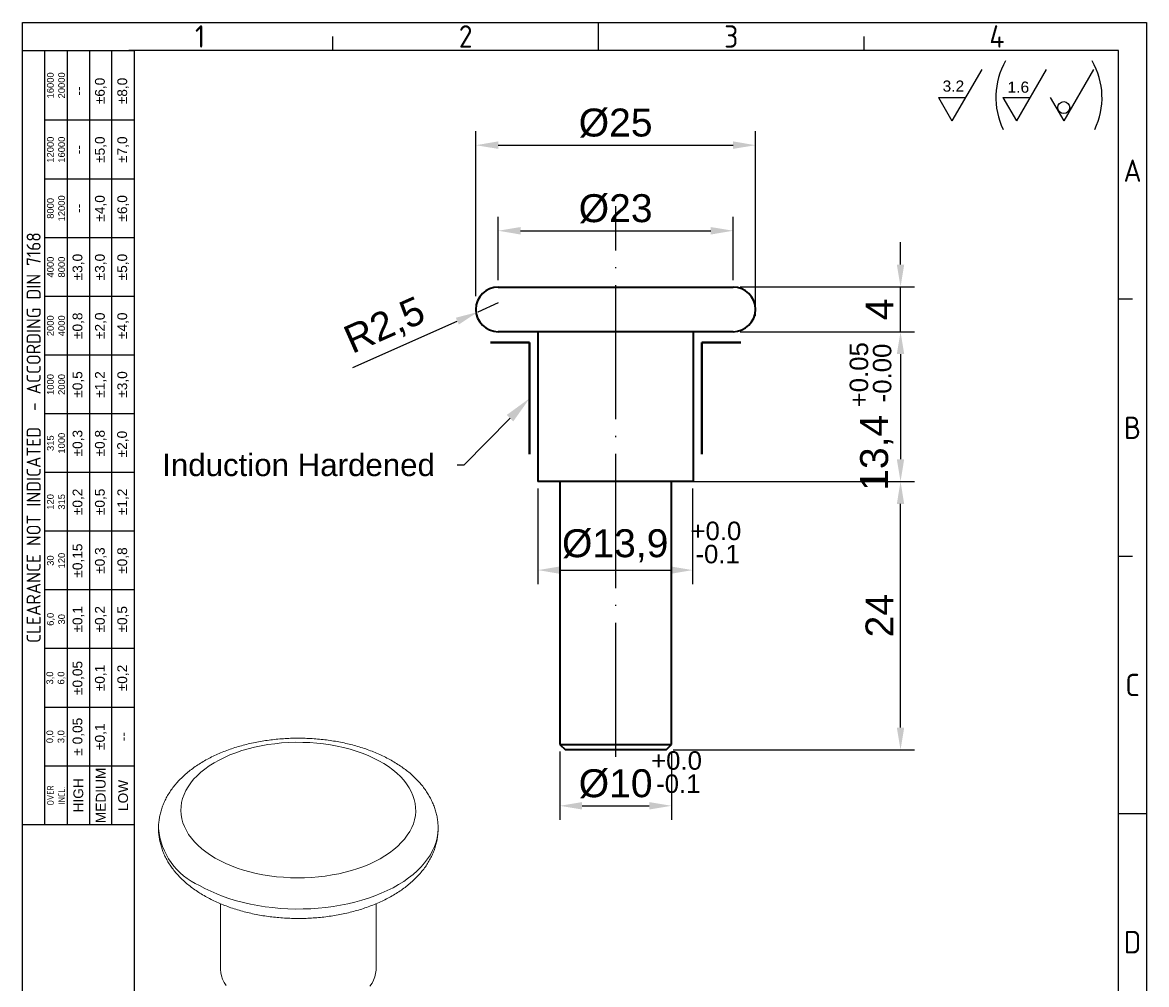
# Model space of a CAD drawing. Header units: millimetres. Extents: x 5006 to 5107, y 1363 to 1504.
# Drawn here: x 5006.1 to 5106.6, y 1417.6 to 1503.6 of the extents above; entities that cross this region are included whole.
import ezdxf
from ezdxf import colors
from ezdxf.entities.mleader import LeaderData, LeaderLine
from ezdxf.enums import TextEntityAlignment as Align
from ezdxf.math import Vec2, Vec3

# ---------------------------------------------------------------- set-up
doc = ezdxf.new("R2010")
doc.units = ezdxf.units.MM
doc.linetypes.add('ACAD_ISO04W100', pattern=[30, 24, -3, 0, -3])
for name, color, linetype, lineweight in [('AM_0', 7, 'Continuous', 40), ('AM_4', 1, 'ACAD_ISO04W100', 25), ('AM_5', 3, 'Continuous', 25)]:
    doc.layers.add(name, color=color, linetype=linetype, lineweight=lineweight)
doc.styles.add('ACISOTS', font='isocp.shx', dxfattribs={"height": 1})
doc.styles.get("Standard").update_dxf_attribs({"font": 'arial.ttf'})
doc.dimstyles.new('ISO-25', dxfattribs={"dimtxt": 2.5, "dimasz": 2, "dimexe": 1.25, "dimexo": 0.625, "dimtad": 1, "dimtxsty": 'Standard', "dimcen": 2, "dimadec": 0, "dimazin": 0, "dimtfac": 1, "dimtmove": 0, "dimatfit": 3, "dimfxl": 1, "dimarcsym": 0})

# ---------------------------------------------------------------- blocks, each defined once
blk = doc.blocks.new('*D41')
at = {"layer": 'AM_5', "color": 0, "lineweight": -2, "ltscale": 0.25, "transparency": 16777216}
for p, q in [((5046.67, 1479.18), (5046.67, 1493.92)), ((5071.67, 1477.41), (5071.67, 1493.92)), ((5048.67, 1492.67), (5069.67, 1492.67))]:
    blk.add_line(p, q, dxfattribs=at)
at = {"layer": 'AM_5', "color": 0, "ltscale": 0.25, "transparency": 16777216}
for points in [[(5048.67, 1493.01), (5048.67, 1492.34), (5046.67, 1492.67)], [(5069.67, 1493.01), (5069.67, 1492.34), (5071.67, 1492.67)]]:
    blk.add_solid(points, dxfattribs=at)
at = {"layer": 'Defpoints', "color": 0, "ltscale": 0.25, "transparency": 16777216}
for p in [(5071.67, 1492.67), (5046.67, 1478.56), (5071.67, 1476.79)]:
    blk.add_point(p, dxfattribs=at)
at = {"layer": 'AM_5', "color": 0, "ltscale": 0.25, "transparency": 16777216, "insert": (5059.17, 1494.65), "char_height": 2.5, "attachment_point": 5}
blk.add_mtext('%%C25', dxfattribs=at)
blk = doc.blocks.new('*D42')
at = {"layer": 'AM_5', "color": 0, "lineweight": -2, "ltscale": 0.25, "transparency": 16777216}
for p, q in [((5048.67, 1480.61), (5048.67, 1486.27)), ((5069.67, 1480.61), (5069.67, 1486.27)), ((5050.67, 1485.02), (5067.67, 1485.02))]:
    blk.add_line(p, q, dxfattribs=at)
at = {"layer": 'AM_5', "color": 0, "ltscale": 0.25, "transparency": 16777216}
for points in [[(5050.67, 1485.35), (5050.67, 1484.68), (5048.67, 1485.02)], [(5067.67, 1485.35), (5067.67, 1484.68), (5069.67, 1485.02)]]:
    blk.add_solid(points, dxfattribs=at)
at = {"layer": 'Defpoints', "color": 0, "ltscale": 0.25, "transparency": 16777216}
for p in [(5069.67, 1485.02), (5048.67, 1479.99), (5069.67, 1479.99)]:
    blk.add_point(p, dxfattribs=at)
at = {"layer": 'AM_5', "color": 0, "ltscale": 0.25, "transparency": 16777216, "insert": (5059.17, 1486.99), "char_height": 2.5, "attachment_point": 5}
blk.add_mtext('%%c23', dxfattribs=at)
blk = doc.blocks.new('*D43')
at = {"layer": 'AM_5', "color": 0, "lineweight": -2, "ltscale": 0.25, "transparency": 16777216}
for p, q in [((5052.22, 1461.96), (5052.22, 1453.42)), ((5066.05, 1461.96), (5066.05, 1453.42)), ((5054.22, 1454.67), (5064.05, 1454.67))]:
    blk.add_line(p, q, dxfattribs=at)
at = {"layer": 'AM_5', "color": 0, "ltscale": 0.25, "transparency": 16777216}
for points in [[(5054.22, 1455), (5054.22, 1454.33), (5052.22, 1454.67)], [(5064.05, 1455), (5064.05, 1454.33), (5066.05, 1454.67)]]:
    blk.add_solid(points, dxfattribs=at)
at = {"layer": 'Defpoints', "color": 0, "ltscale": 0.25, "transparency": 16777216}
for p in [(5052.22, 1462.59), (5066.05, 1462.59), (5066.05, 1454.67)]:
    blk.add_point(p, dxfattribs=at)
at = {"layer": 'AM_5', "color": 0, "ltscale": 0.25, "transparency": 16777216, "insert": (5059.13, 1456.84), "char_height": 2.5, "attachment_point": 5}
blk.add_mtext('%%C13,9', dxfattribs=at)
blk = doc.blocks.new('*D44')
at = {"layer": 'AM_5', "color": 0, "lineweight": -2, "ltscale": 0.25, "transparency": 16777216}
for p, q in [((5054.17, 1438.46), (5054.17, 1432.34)), ((5064.17, 1438.46), (5064.17, 1432.34)), ((5056.17, 1433.59), (5062.17, 1433.59))]:
    blk.add_line(p, q, dxfattribs=at)
at = {"layer": 'AM_5', "color": 0, "ltscale": 0.25, "transparency": 16777216}
for points in [[(5056.17, 1433.92), (5056.17, 1433.26), (5054.17, 1433.59)], [(5062.17, 1433.92), (5062.17, 1433.26), (5064.17, 1433.59)]]:
    blk.add_solid(points, dxfattribs=at)
at = {"layer": 'Defpoints', "color": 0, "ltscale": 0.25, "transparency": 16777216}
for p in [(5054.17, 1439.09), (5064.17, 1439.09), (5064.17, 1433.59)]:
    blk.add_point(p, dxfattribs=at)
at = {"layer": 'AM_5', "color": 0, "ltscale": 0.25, "transparency": 16777216, "insert": (5059.17, 1435.56), "char_height": 2.5, "attachment_point": 5}
blk.add_mtext('%%C10', dxfattribs=at)
blk = doc.blocks.new('*D45')
at = {"layer": 'AM_5', "color": 0, "lineweight": -2, "ltscale": 0.25, "transparency": 16777216}
for p, q in [((5084.64, 1481.99), (5084.64, 1483.99)), ((5070.3, 1479.99), (5085.89, 1479.99)), ((5084.64, 1475.99), (5084.64, 1479.99)), ((5070.3, 1475.99), (5085.89, 1475.99)), ((5084.64, 1473.99), (5084.64, 1471.99))]:
    blk.add_line(p, q, dxfattribs=at)
at = {"layer": 'AM_5', "color": 0, "ltscale": 0.25, "transparency": 16777216}
for points in [[(5084.31, 1481.99), (5084.97, 1481.99), (5084.64, 1479.99)], [(5084.31, 1473.99), (5084.97, 1473.99), (5084.64, 1475.99)]]:
    blk.add_solid(points, dxfattribs=at)
at = {"layer": 'Defpoints', "color": 0, "ltscale": 0.25, "transparency": 16777216}
for p in [(5069.67, 1479.99), (5084.64, 1479.99), (5069.67, 1475.99)]:
    blk.add_point(p, dxfattribs=at)
at = {"layer": 'AM_5', "color": 0, "ltscale": 0.25, "transparency": 16777216, "insert": (5082.76, 1477.99), "char_height": 2.5, "attachment_point": 5, "rotation": 90}
blk.add_mtext('4', dxfattribs=at)
blk = doc.blocks.new('*D46')
at = {"layer": 'AM_5', "color": 0, "lineweight": -2, "ltscale": 0.25, "transparency": 16777216}
for p, q in [((5048.67, 1478.56), (5046.84, 1477.75)), ((5035.68, 1472.8), (5045.01, 1476.94))]:
    blk.add_line(p, q, dxfattribs=at)
at = {"layer": 'AM_5', "color": 0, "ltscale": 0.25, "transparency": 16777216}
blk.add_solid([(5044.88, 1477.24), (5045.15, 1476.63), (5046.84, 1477.75)], dxfattribs=at)
at = {"layer": 'Defpoints', "color": 0, "ltscale": 0.25, "transparency": 16777216}
for p in [(5048.67, 1478.56), (5046.84, 1477.75)]:
    blk.add_point(p, dxfattribs=at)
at = {"layer": 'AM_5', "color": 0, "ltscale": 0.25, "transparency": 16777216, "insert": (5038.57, 1476.41), "char_height": 2.5, "attachment_point": 5, "rotation": 23.876}
blk.add_mtext('R2,5', dxfattribs=at)
blk = doc.blocks.new('*D47')
at = {"layer": 'AM_5', "color": 0, "lineweight": -2, "ltscale": 0.25, "transparency": 16777216}
for p, q in [((5070.92, 1475.99), (5085.89, 1475.99)), ((5084.64, 1473.99), (5084.64, 1464.59)), ((5066.75, 1462.59), (5085.89, 1462.59))]:
    blk.add_line(p, q, dxfattribs=at)
at = {"layer": 'AM_5', "color": 0, "ltscale": 0.25, "transparency": 16777216}
for points in [[(5084.31, 1473.99), (5084.97, 1473.99), (5084.64, 1475.99)], [(5084.31, 1464.59), (5084.97, 1464.59), (5084.64, 1462.59)]]:
    blk.add_solid(points, dxfattribs=at)
at = {"layer": 'Defpoints', "color": 0, "ltscale": 0.25, "transparency": 16777216}
for p in [(5070.3, 1475.99), (5066.12, 1462.59), (5084.64, 1462.59)]:
    blk.add_point(p, dxfattribs=at)
at = {"layer": 'AM_5', "color": 0, "ltscale": 0.25, "transparency": 16777216, "insert": (5082.51, 1465.16), "char_height": 2.5, "attachment_point": 5, "rotation": 90}
blk.add_mtext('13,4', dxfattribs=at)
blk = doc.blocks.new('*D48')
at = {"layer": 'AM_5', "color": 0, "lineweight": -2, "ltscale": 0.25, "transparency": 16777216}
for p, q in [((5066.05, 1462.59), (5085.89, 1462.59)), ((5084.64, 1440.59), (5084.64, 1460.59)), ((5064.3, 1438.59), (5085.89, 1438.59))]:
    blk.add_line(p, q, dxfattribs=at)
at = {"layer": 'AM_5', "color": 0, "ltscale": 0.25, "transparency": 16777216}
for points in [[(5084.31, 1460.59), (5084.97, 1460.59), (5084.64, 1462.59)], [(5084.31, 1440.59), (5084.97, 1440.59), (5084.64, 1438.59)]]:
    blk.add_solid(points, dxfattribs=at)
at = {"layer": 'Defpoints', "color": 0, "ltscale": 0.25, "transparency": 16777216}
for p in [(5065.42, 1462.59), (5084.64, 1462.59), (5063.67, 1438.59)]:
    blk.add_point(p, dxfattribs=at)
at = {"layer": 'AM_5', "color": 0, "ltscale": 0.25, "transparency": 16777216, "insert": (5082.76, 1450.59), "char_height": 2.5, "attachment_point": 5, "rotation": 90}
blk.add_mtext('24', dxfattribs=at)

msp = doc.modelspace()

# ---------------------------------------------------------------- linework, layer by layer
at = {"color": 135, "lineweight": 25}
for p, q in [((5006.134, 1363.145), (5006.134, 1503.645)), ((5006.134, 1503.645), (5106.634, 1503.645)), ((5057.634, 1501.145), (5057.634, 1503.645)), ((5106.634, 1503.645), (5106.634, 1363.145)), ((5033.884, 1501.145), (5033.884, 1502.395)), ((5081.384, 1501.145), (5081.384, 1502.395)), ((5008.134, 1431.895), (5008.134, 1501.145)), ((5010.134, 1501.145), (5010.134, 1431.895)), ((5012.134, 1501.145), (5012.134, 1431.895)), ((5014.134, 1431.895), (5014.134, 1501.145)), ((5016.134, 1494.895), (5008.134, 1494.895)), ((5016.134, 1489.645), (5008.134, 1489.645)), ((5016.134, 1484.395), (5008.134, 1484.395)), ((5016.134, 1479.145), (5008.134, 1479.145)), ((5105.384, 1478.895), (5104.134, 1478.895)), ((5016.134, 1473.895), (5008.134, 1473.895)), ((5016.134, 1468.645), (5008.134, 1468.645)), ((5016.134, 1463.395), (5008.134, 1463.395)), ((5016.134, 1458.145), (5008.134, 1458.145)), ((5105.384, 1455.895), (5104.134, 1455.895)), ((5016.134, 1452.895), (5008.134, 1452.895)), ((5016.134, 1447.645), (5008.134, 1447.645)), ((5016.134, 1442.395), (5008.134, 1442.395)), ((5016.134, 1437.145), (5008.134, 1437.145)), ((5104.134, 1432.895), (5106.634, 1432.895))]:
    msp.add_line(p, q, dxfattribs=at)
for p, q in [((5104.134, 1501.145), (5015.634, 1501.145)), ((5016.134, 1501.145), (5016.134, 1365.645)), ((5104.134, 1365.645), (5104.134, 1501.145))]:
    msp.add_line(p, q)
at = {"color": 7, "linetype": 'Continuous', "lineweight": 15}
for p, q in [((5023.846, 1424.829), (5023.846, 1419)), ((5037.746, 1419), (5037.746, 1424.83))]:
    msp.add_line(p, q, dxfattribs=at)
at = {"color": 135, "lineweight": 25}
msp.add_lwpolyline([(5016.134, 1501.145), (5016.134, 1431.895), (5006.134, 1431.895), (5006.134, 1501.145)], close=True, dxfattribs=at)
at = {"color": 7, "linetype": 'Continuous', "lineweight": 15, "flags": 128}
for points in [[(5023.371, 1428.921), (5023.828, 1428.673), (5024.311, 1428.44), (5024.816, 1428.225), (5025.343, 1428.027), (5025.889, 1427.848), (5026.453, 1427.688), (5027.033, 1427.548), (5027.626, 1427.429), (5028.23, 1427.33), (5028.844, 1427.251), (5029.464, 1427.195), (5030.089, 1427.16), (5030.717, 1427.146), (5031.345, 1427.154), (5031.971, 1427.184), (5032.593, 1427.235), (5033.209, 1427.308), (5033.815, 1427.402), (5034.411, 1427.517), (5034.994, 1427.652), (5035.563, 1427.806), (5036.113, 1427.981), (5036.645, 1428.174), (5037.156, 1428.385), (5037.645, 1428.613), (5038.108, 1428.858), (5038.546, 1429.118), (5038.956, 1429.393), (5039.336, 1429.681), (5039.686, 1429.982), (5040.004, 1430.295), (5040.29, 1430.618), (5040.541, 1430.951), (5040.757, 1431.291), (5040.938, 1431.638), (5041.082, 1431.991), (5041.19, 1432.349), (5041.26, 1432.709), (5041.293, 1433.071), (5041.288, 1433.434), (5041.246, 1433.796), (5041.166, 1434.156), (5041.05, 1434.512), (5040.896, 1434.864), (5040.706, 1435.209), (5040.481, 1435.548), (5040.221, 1435.878), (5039.928, 1436.199), (5039.602, 1436.509), (5039.244, 1436.807), (5038.856, 1437.092), (5038.439, 1437.363), (5037.995, 1437.62), (5037.525, 1437.86), (5037.031, 1438.084), (5036.514, 1438.291), (5035.977, 1438.479), (5035.422, 1438.649), (5034.85, 1438.799), (5034.264, 1438.929), (5033.665, 1439.038), (5033.055, 1439.127), (5032.438, 1439.194), (5031.815, 1439.24), (5031.188, 1439.265), (5030.56, 1439.267), (5029.933, 1439.248), (5029.308, 1439.208), (5028.689, 1439.146), (5028.078, 1439.062), (5027.476, 1438.958), (5026.887, 1438.833), (5026.311, 1438.688), (5025.751, 1438.523), (5025.209, 1438.34), (5024.688, 1438.138), (5024.188, 1437.918), (5023.712, 1437.681), (5023.261, 1437.429), (5022.837, 1437.161), (5022.442, 1436.879), (5022.076, 1436.584), (5021.742, 1436.277), (5021.44, 1435.959), (5021.172, 1435.631), (5020.938, 1435.295), (5020.739, 1434.951), (5020.577, 1434.6), (5020.451, 1434.245), (5020.362, 1433.886), (5020.31, 1433.525), (5020.296, 1433.162), (5020.319, 1432.8), (5020.38, 1432.439), (5020.479, 1432.08), (5020.614, 1431.726), (5020.786, 1431.377), (5020.993, 1431.035), (5021.236, 1430.701), (5021.512, 1430.375), (5021.822, 1430.06), (5022.165, 1429.755), (5022.538, 1429.464), (5022.94, 1429.185), (5023.371, 1428.921)], [(5024.338, 1417.516), (5024.166, 1417.795), (5024.03, 1418.081), (5023.931, 1418.372), (5023.87, 1418.666), (5023.846, 1418.962), (5023.846, 1419)], [(5037.746, 1419), (5037.743, 1418.888), (5037.71, 1418.592), (5037.639, 1418.299), (5037.53, 1418.009), (5037.385, 1417.724), (5037.204, 1417.447)]]:
    msp.add_lwpolyline(points, dxfattribs=at)
at = {"color": 8, "linetype": 'Continuous', "lineweight": 15, "flags": 128}
msp.add_lwpolyline([(5043.296, 1431.572), (5043.295, 1431.525), (5043.272, 1431.131), (5043.211, 1430.738), (5043.114, 1430.348), (5042.979, 1429.962), (5042.809, 1429.58), (5042.602, 1429.204), (5042.36, 1428.836), (5042.084, 1428.475), (5041.774, 1428.124), (5041.431, 1427.783), (5041.057, 1427.453), (5040.652, 1427.136), (5040.217, 1426.832), (5039.754, 1426.542), (5039.265, 1426.267), (5038.75, 1426.008), (5038.212, 1425.765), (5037.651, 1425.54), (5037.07, 1425.333), (5036.47, 1425.145), (5035.854, 1424.975), (5035.222, 1424.826), (5034.577, 1424.696), (5033.921, 1424.587), (5033.255, 1424.499), (5032.582, 1424.432), (5031.904, 1424.387), (5031.222, 1424.362), (5030.54, 1424.36), (5029.857, 1424.379), (5029.178, 1424.419), (5028.504, 1424.48), (5027.836, 1424.563), (5027.177, 1424.667), (5026.529, 1424.791), (5025.894, 1424.936), (5025.273, 1425.101), (5024.669, 1425.284), (5024.083, 1425.487), (5023.518, 1425.707), (5022.973, 1425.946), (5022.453, 1426.201), (5021.957, 1426.472)], dxfattribs=at)
at = {"color": 8, "linetype": 'Continuous', "lineweight": 15}
msp.add_arc((5024.445, 1432.122), 6.174, 185.14895, 246.23488, dxfattribs=at)
at = {"color": 7, "linetype": 'Continuous', "lineweight": 15}
for points, knots in [([(5043.292, 1431.572), (5043.292, 1431.67), (5043.292, 1431.91), (5043.253, 1432.293), (5043.182, 1432.718), (5043.076, 1433.138), (5042.938, 1433.554), (5042.768, 1433.963), (5042.566, 1434.365), (5042.331, 1434.76), (5042.065, 1435.147), (5041.766, 1435.524), (5041.436, 1435.89), (5041.076, 1436.245), (5040.686, 1436.587), (5040.267, 1436.914), (5039.821, 1437.226), (5039.35, 1437.521), (5038.856, 1437.799), (5038.34, 1438.059), (5037.804, 1438.3), (5037.25, 1438.522), (5036.68, 1438.725), (5036.095, 1438.907), (5035.497, 1439.07), (5034.887, 1439.212), (5034.268, 1439.334), (5033.64, 1439.436), (5033.005, 1439.517), (5032.365, 1439.578), (5031.721, 1439.618), (5031.075, 1439.637), (5030.428, 1439.636), (5029.782, 1439.614), (5029.138, 1439.571), (5028.499, 1439.507), (5027.865, 1439.423), (5027.238, 1439.319), (5026.62, 1439.194), (5026.012, 1439.049), (5025.416, 1438.884), (5024.833, 1438.698), (5024.264, 1438.493), (5023.711, 1438.268), (5023.176, 1438.023), (5022.66, 1437.759), (5022.165, 1437.476), (5021.692, 1437.174), (5021.244, 1436.854), (5020.822, 1436.517), (5020.428, 1436.164), (5020.065, 1435.795), (5019.732, 1435.412), (5019.433, 1435.018), (5019.168, 1434.613), (5018.937, 1434.199), (5018.742, 1433.779), (5018.582, 1433.353), (5018.457, 1432.924), (5018.366, 1432.493), (5018.314, 1432.061), (5018.291, 1431.752), (5018.297, 1431.587), (5018.298, 1431.566)], [0, 0, 0, 0, 0.0104014, 0.025606, 0.0408178, 0.0560829, 0.0714451, 0.0869444, 0.102615, 0.118484, 0.1345686, 0.1508753, 0.1673985, 0.1841217, 0.2010187, 0.2180571, 0.2352021, 0.2524197, 0.2696798, 0.2869568, 0.3042273, 0.3214795, 0.338706, 0.3559029, 0.3730689, 0.390205, 0.4073132, 0.4243968, 0.4414595, 0.4585057, 0.4755398, 0.4925666, 0.5095909, 0.5266177, 0.5436503, 0.5606937, 0.5777529, 0.5948328, 0.6119383, 0.6290739, 0.6462438, 0.6634516, 0.6806999, 0.6979898, 0.7153205, 0.7326884, 0.7500859, 0.7675007, 0.7849069, 0.8022777, 0.8195796, 0.8367743, 0.8538218, 0.8706847, 0.8873325, 0.9037459, 0.9199183, 0.9358569, 0.9515812, 0.9671203, 0.9825112, 0.9977957, 1, 1, 1, 1]), ([(5018.299, 1431.569), (5018.299, 1431.474), (5018.3, 1431.235), (5018.338, 1430.855), (5018.41, 1430.43), (5018.515, 1430.01), (5018.653, 1429.595), (5018.823, 1429.186), (5019.025, 1428.783), (5019.26, 1428.388), (5019.527, 1428.002), (5019.825, 1427.625), (5020.155, 1427.258), (5020.515, 1426.904), (5020.906, 1426.562), (5021.324, 1426.234), (5021.77, 1425.922), (5022.241, 1425.627), (5022.735, 1425.349), (5023.251, 1425.089), (5023.787, 1424.848), (5024.341, 1424.626), (5024.911, 1424.424), (5025.496, 1424.241), (5026.094, 1424.079), (5026.704, 1423.936), (5027.324, 1423.814), (5027.952, 1423.712), (5028.586, 1423.631), (5029.227, 1423.57), (5029.871, 1423.53), (5030.517, 1423.511), (5031.164, 1423.513), (5031.809, 1423.535), (5032.453, 1423.578), (5033.092, 1423.641), (5033.726, 1423.725), (5034.353, 1423.83), (5034.971, 1423.954), (5035.579, 1424.1), (5036.175, 1424.265), (5036.759, 1424.45), (5037.327, 1424.656), (5037.88, 1424.881), (5038.415, 1425.125), (5038.931, 1425.389), (5039.426, 1425.672), (5039.899, 1425.974), (5040.347, 1426.294), (5040.769, 1426.631), (5041.163, 1426.985), (5041.527, 1427.354), (5041.859, 1427.736), (5042.158, 1428.131), (5042.424, 1428.536), (5042.654, 1428.949), (5042.849, 1429.37), (5043.01, 1429.795), (5043.134, 1430.224), (5043.225, 1430.655), (5043.278, 1431.088), (5043.3, 1431.394), (5043.294, 1431.555), (5043.294, 1431.573)], [0, 0, 0, 0, 0.0101315, 0.0253451, 0.040566, 0.0558402, 0.0712115, 0.08672, 0.1024, 0.1182784, 0.1343726, 0.150689, 0.1672221, 0.1839552, 0.2008623, 0.2179108, 0.235066, 0.2522939, 0.2695642, 0.2868515, 0.3041323, 0.3213948, 0.3386316, 0.3558387, 0.373015, 0.3901612, 0.4072797, 0.4243734, 0.4414463, 0.4585026, 0.4755468, 0.4925838, 0.5096183, 0.5266552, 0.5436979, 0.5607514, 0.5778208, 0.5949109, 0.6120266, 0.6291724, 0.6463525, 0.6635706, 0.6808291, 0.6981293, 0.7154703, 0.7328486, 0.7502565, 0.7676816, 0.7850982, 0.8024794, 0.8197915, 0.8369964, 0.8540541, 0.870927, 0.8875848, 0.9040079, 0.92019, 0.9361381, 0.9518717, 0.9674201, 0.9828201, 0.9981137, 1, 1, 1, 1])]:
    msp.add_open_spline(points, degree=3, knots=knots, dxfattribs=at)
at = {"layer": 'AM_0'}
for p, q in [((5048.672, 1479.987), (5069.672, 1479.987)), ((5069.672, 1475.987), (5048.672, 1475.987)), ((5052.222, 1475.987), (5052.222, 1462.587)), ((5066.122, 1462.587), (5066.122, 1475.987)), ((5066.122, 1462.587), (5052.222, 1462.587)), ((5054.172, 1462.587), (5054.172, 1439.087)), ((5064.172, 1439.087), (5064.172, 1462.587)), ((5054.172, 1439.087), (5054.672, 1438.587)), ((5054.172, 1439.087), (5064.172, 1439.087)), ((5063.672, 1438.587), (5054.672, 1438.587)), ((5063.672, 1438.587), (5064.172, 1439.087))]:
    msp.add_line(p, q, dxfattribs=at)
at = {"layer": 'AM_0', "lineweight": 50, "ltscale": 0.25}
for p, q in [((5051.48, 1475.017), (5047.987, 1475.017)), ((5051.48, 1465.051), (5051.48, 1475.017)), ((5066.864, 1465.051), (5066.864, 1475.017)), ((5066.864, 1475.017), (5070.357, 1475.017))]:
    msp.add_line(p, q, dxfattribs=at)
at = {"layer": 'AM_0'}
for centre, start, end in [((5048.672, 1477.987), 90, 270), ((5069.672, 1477.987), 270, 90)]:
    msp.add_arc(centre, 2, start, end, dxfattribs=at)
at = {"layer": 'AM_4', "ltscale": 0.5}
msp.add_line((5059.172, 1437.966), (5059.172, 1487.207), dxfattribs=at)
at = {"layer": 'AM_5'}
for p, q in [((5091.897, 1499.447), (5089.239, 1494.843)), ((5097.654, 1499.447), (5094.996, 1494.843)), ((5101.888, 1499.447), (5099.229, 1494.843)), ((5088.03, 1496.936), (5090.447, 1496.936)), ((5088.03, 1496.936), (5089.239, 1494.843)), ((5093.787, 1496.936), (5096.204, 1496.936)), ((5093.787, 1496.936), (5094.996, 1494.843)), ((5098.021, 1496.936), (5099.229, 1494.843))]:
    msp.add_line(p, q, dxfattribs=at)
msp.add_circle((5099.234, 1496.029), 0.536, dxfattribs=at)
for centre, start, end in [((5099.666, 1496.931), 149.81687, 205.95777), ((5096.148, 1496.931), 334.04223, 30.18313)]:
    msp.add_arc(centre, 6.508, start, end, dxfattribs=at)

# ---------------------------------------------------------------- texts
at = {"color": 135, "lineweight": 25, "style": 'ACISOTS'}
for s, p in [('1', (5022.009, 1502.395)), ('2', (5045.759, 1502.395)), ('3', (5069.509, 1502.395)), ('4', (5093.259, 1502.395)), ('A', (5105.384, 1490.395)), ('B', (5105.384, 1467.395)), ('C', (5105.384, 1444.395)), ('D', (5105.384, 1421.395))]:
    msp.add_text(s, height=2, dxfattribs=at).set_placement(p, align=Align.MIDDLE)
at = {"color": 135, "lineweight": 25, "attachment_point": 5, "rotation": 90}
for s, insert, char_height, width in [('16000\\P20000', (5009.134, 1498.02), 0.6, 6.25), ('±6,0', (5013.134, 1497.52), 0.875, 5.25), ('±8,0', (5015.134, 1497.52), 0.875, 5.25), ('--', (5011.134, 1497.52), 0.875, 5.25), ('12000\\P16000', (5009.134, 1492.27), 0.6, 5.25), ('--', (5011.134, 1492.27), 0.875, 5.25), ('±5,0', (5013.134, 1492.27), 0.875, 5.25), ('±7,0', (5015.134, 1492.27), 0.875, 5.25), ('8000\\P12000', (5009.134, 1487.02), 0.6, 5.25), ('±4,0', (5013.134, 1487.02), 0.875, 5.25), ('±6,0', (5015.134, 1487.02), 0.875, 5.25), ('--', (5011.134, 1487.02), 0.875, 5.25), ('{\\Fisocp.shx|c0;CLEARANCE NOT INDICATED  - ACCORDING DIN 7168}', (5007.134, 1466.52), 1.25, 69.25), ('4000\\P8000', (5009.134, 1481.77), 0.6, 5.25), ('±3,0', (5011.134, 1481.77), 0.875, 5.25), ('±3,0', (5013.134, 1481.77), 0.875, 5.25), ('±5,0', (5015.134, 1481.77), 0.875, 5.25), ('2000\\P4000', (5009.134, 1476.52), 0.6, 5.25), ('±0,8', (5011.134, 1476.52), 0.875, 5.25), ('±2,0', (5013.134, 1476.52), 0.875, 5.25), ('±4,0', (5015.134, 1476.52), 0.875, 5.25), ('±0,5', (5011.134, 1471.27), 0.875, 5.25), ('±1,2', (5013.134, 1471.27), 0.875, 5.25), ('±3,0', (5015.134, 1471.27), 0.875, 5.25), ('1000\\P2000', (5009.134, 1471.27), 0.6, 5.25), ('315\\P1000', (5009.134, 1466.02), 0.6, 5.25), ('±0,3', (5011.134, 1466.02), 0.875, 5.25), ('±0,8', (5013.134, 1466.02), 0.875, 5.25), ('±2,0', (5015.118, 1465.941), 0.875, 5.25), ('120\\P315', (5009.134, 1460.77), 0.6, 5.25), ('±0,2', (5011.134, 1460.77), 0.875, 5.25), ('±0,5', (5013.134, 1460.77), 0.875, 5.25), ('±1,2', (5015.134, 1460.77), 0.875, 5.25), ('±0,15', (5011.134, 1455.52), 0.875, 5.25), ('±0,3', (5013.134, 1455.52), 0.875, 5.25), ('±0,8', (5015.134, 1455.52), 0.875, 5.25), ('30\\P120', (5009.134, 1455.52), 0.6, 5.25), ('±0,1', (5011.134, 1450.27), 0.875, 5.25), ('±0,2', (5013.134, 1450.27), 0.875, 5.25), ('±0,5', (5015.134, 1450.27), 0.875, 5.25), ('6,0\\P30', (5009.134, 1450.27), 0.6, 5.25), ('±0,05', (5011.134, 1445.02), 0.875, 5.25), ('3,0\\P6,0', (5009.134, 1445.02), 0.6, 5.25), ('±0,1', (5013.134, 1445.02), 0.875, 5.25), ('±0,2', (5015.134, 1445.02), 0.875, 5.25), ('± 0,05', (5011.134, 1439.77), 0.875, 5.25), ('0,0\\P3,0', (5009.134, 1439.77), 0.6, 5.25), ('\\pt4.79529;±0,1', (5013.134, 1439.77), 0.875, 5.25), ('--', (5015.134, 1439.77), 0.875, 5.25), ('MEDIUM', (5013.134, 1434.52), 0.875, 5.25), ('{\\Fisocp.shx|c0;OVER\\PINCL.}', (5009.134, 1434.52), 0.6, 5.25), ('HIGH', (5011.134, 1434.52), 0.875, 5.25), ('LOW', (5015.134, 1434.52), 0.875, 5.25)]:
    msp.add_mtext(s, dxfattribs=dict(at, insert=insert, char_height=char_height, width=width))
at = {"layer": 'AM_5', "attachment_point": 1}
for s, insert, char_height in [('3.2', (5088.403, 1498.455), 0.9946), ('1.6', (5094.213, 1498.359), 0.9946), ('+0.0', (5065.856, 1459.002), 1.65), ('-0.1', (5066.303, 1456.927), 1.65), ('+0.0', (5062.336, 1438.467), 1.65), ('-0.1', (5062.783, 1436.392), 1.65)]:
    msp.add_mtext_dynamic_manual_height_columns(s, width=18.23779, gutter_width=12.5, heights=[0], dxfattribs=dict(at, insert=insert, char_height=char_height))
at = {"layer": 'AM_5', "char_height": 1.65, "attachment_point": 1, "rotation": 90}
for s, insert in [('+0.05', (5080.093, 1469.225)), ('-0.00', (5082.168, 1469.672))]:
    msp.add_mtext_dynamic_manual_height_columns(s, width=18.23779, gutter_width=12.5, heights=[0], dxfattribs=dict(at, insert=insert))

# ---------------------------------------------------------------- dimensions: what is measured, and where the dimension line sits
at = {"layer": 'AM_5', "ltscale": 0.25}
for base, p1, p2, text, picture, middle in [((5071.672, 1492.674), (5046.672, 1478.557), (5071.672, 1476.787), '%%C25', '*D41', (5059.172, 1494.645)), ((5069.672, 1485.016), (5048.672, 1479.987), (5069.672, 1479.987), '%%c23', '*D42', (5059.172, 1486.988)), ((5066.047, 1454.667), (5052.222, 1462.587), (5066.047, 1462.587), '%%C13,9', '*D43', (5059.135, 1456.835)), ((5064.172, 1433.589), (5054.172, 1439.087), (5064.172, 1439.087), '%%C10', '*D44', (5059.172, 1435.561))]:
    dim = msp.add_linear_dim(base=base, p1=p1, p2=p2, text=text, dimstyle='ISO-25', dxfattribs=at)
    dim.commit()
    dim.dimension.update_dxf_attribs({"geometry": picture, "text_midpoint": middle})
for base, p1, p2, picture, middle in [((5084.64, 1479.987), (5069.672, 1475.987), (5069.672, 1479.987), '*D45', (5082.765, 1477.987)), ((5084.64, 1462.587), (5063.672, 1438.587), (5065.422, 1462.587), '*D48', (5082.76, 1450.587))]:
    dim = msp.add_linear_dim(base=base, p1=p1, p2=p2, angle=90, dimstyle='ISO-25', dxfattribs=at)
    dim.commit()
    dim.dimension.update_dxf_attribs({"geometry": picture, "text_midpoint": middle})
dim = msp.add_radius_dim(center=(5048.672, 1478.557), mpoint=(5046.843, 1477.748), text='R2,5', dimstyle='ISO-25', dxfattribs=at)
dim.commit()
dim.dimension.update_dxf_attribs({"geometry": '*D46', "text_midpoint": (5038.57, 1476.412)})
dim = msp.add_linear_dim(base=(5084.64, 1462.587), p1=(5070.297, 1475.987), p2=(5066.122, 1462.587), angle=90, dimstyle='ISO-25', dxfattribs=at)
dim.commit()
dim.dimension.update_dxf_attribs({"geometry": '*D47', "text_midpoint": (5084.64, 1465.157), "dimtype": 160})

# ---------------------------------------------------------------- leaders
ml = msp.add_multileader_mtext('Standard', dxfattribs=at)
ml.set_content('Induction Hardened', color=256)
ml.set_leader_properties()
ml.build(insert=Vec2(0, 0))
ml.multileader.update_dxf_attribs({"arrow_head_size": 2.5})
ctx = ml.context
ctx.base_point, ctx.char_height, ctx.arrow_head_size, ctx.plane_origin = Vec3(5017.085, 1464.062), 2, 2.5, Vec3(5052.036, 1470.236)
ctx.text_align_type = 2
notes = []
notes.append((ctx, [(0, (1, 1, 0), (5045.584, 1464.062), (-1, 0), 0.574, [(0, [(5051.48, 1470.034)], 0, [])])]))
ctx.mtext.insert, ctx.mtext.alignment, ctx.mtext.flow_direction = Vec3(5043.01, 1465.078), 3, 5
for ctx, leaders in notes:
    for number, flags, end, landing, length, lines in leaders:
        leader = LeaderData()
        leader.index, (leader.has_last_leader_line, leader.has_dogleg_vector, leader.attachment_direction) = number, flags
        leader.last_leader_point, leader.dogleg_vector, leader.dogleg_length = Vec3(end), Vec3(landing), length
        for number, points, colour, breaks in lines:
            line = LeaderLine()
            line.index, line.vertices, line.color, line.breaks = number, Vec3.list(points), colors.encode_raw_color(colour), breaks
            leader.lines.append(line)
        ctx.leaders.append(leader)

doc.saveas('drawing.dxf')
